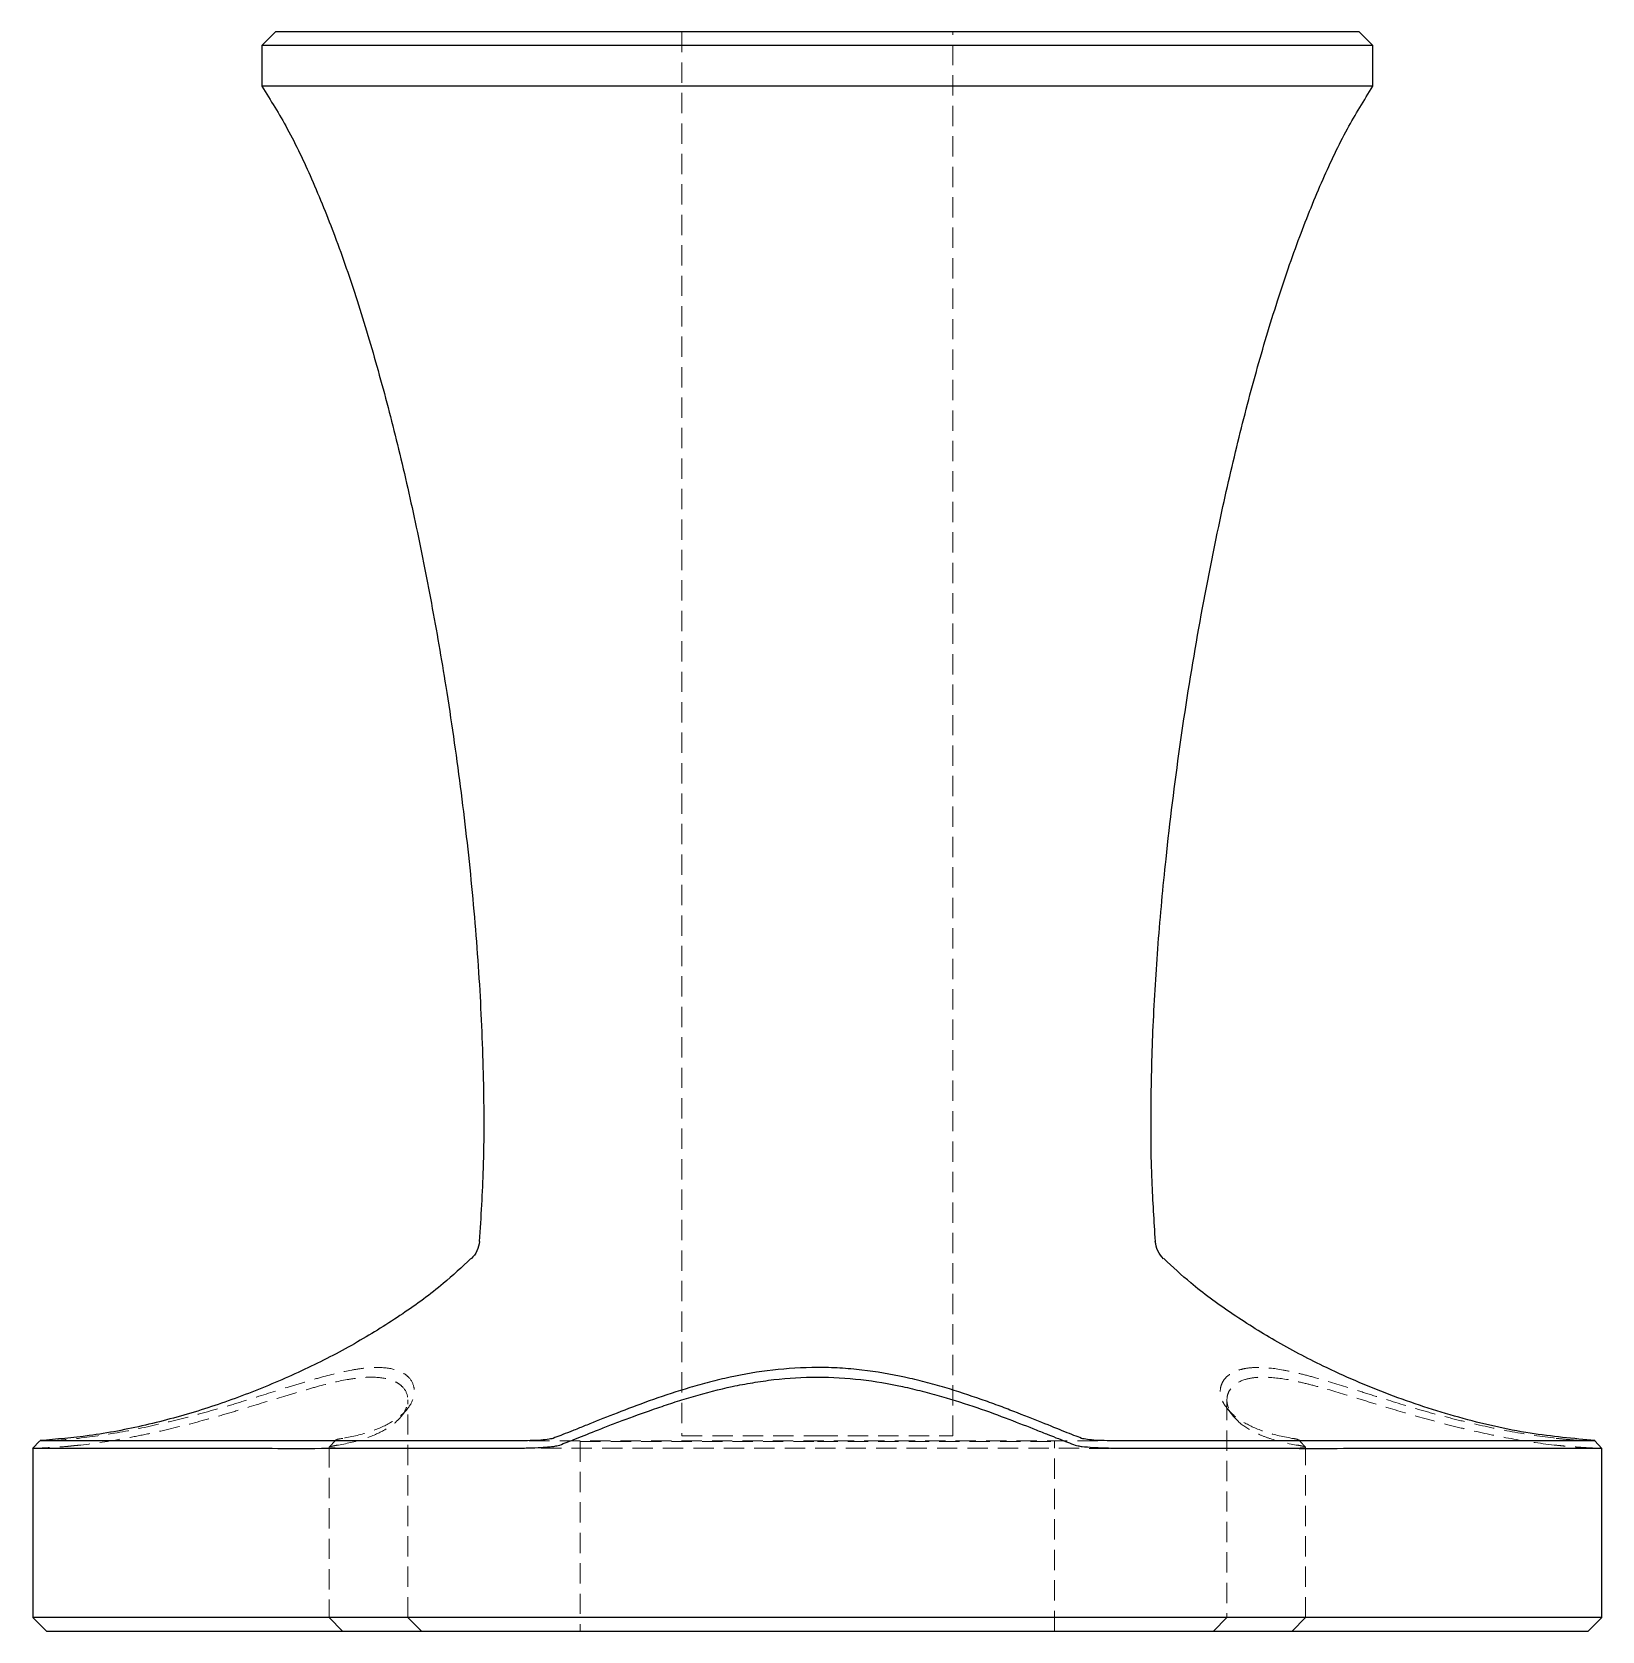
# Model space of a CAD drawing. Header units: millimetres. Extents: x 34 to 272, y 7 to 207.
# Drawn here: x 173.9 to 272.1, y 7 to 107 of the extents above; entities that cross this region are included whole.
import ezdxf

# ---------------------------------------------------------------- set-up
doc = ezdxf.new("R2010")
doc.units = ezdxf.units.MM
doc.linetypes.add('HIDDEN', pattern=[1.905, 1.27, -0.635])

msp = doc.modelspace()

# ---------------------------------------------------------------- linework, layer by layer
at = {"color": 7, "linetype": 'Continuous', "lineweight": 25}
for p, q in [((189.1, 107), (188.25, 106.15)), ((223, 107), (189.1, 107)), ((256.9, 107), (223, 107)), ((257.75, 106.15), (256.9, 107)), ((188.25, 106.15), (188.25, 103.61)), ((223, 106.15), (188.25, 106.15)), ((257.75, 106.15), (223, 106.15)), ((257.75, 103.61), (257.75, 106.15)), ((223, 103.61), (188.25, 103.61)), ((257.75, 103.61), (223, 103.61)), ((174.36, 18.89), (173.91, 18.42)), ((173.93, 18.44), (173.93, 7.85)), ((272.08, 18.42), (271.64, 18.89)), ((272.07, 7.85), (272.07, 18.44)), ((173.93, 7.85), (174.78, 7)), ((204.03, 7.85), (173.93, 7.85)), ((174.78, 7), (204.36, 7)), ((206.87, 7.85), (204.03, 7.85)), ((204.36, 7), (206.06, 7)), ((206.06, 7), (239.94, 7)), ((239.13, 7.85), (206.87, 7.85)), ((241.97, 7.85), (239.13, 7.85)), ((239.94, 7), (241.64, 7)), ((241.64, 7), (271.22, 7)), ((272.07, 7.85), (241.97, 7.85)), ((271.22, 7), (272.07, 7.85))]:
    msp.add_line(p, q, dxfattribs=at)
at = {"color": 7, "linetype": 'HIDDEN', "lineweight": 18}
for p, q in [((214.53, 107), (214.53, 19.2)), ((231.47, 19.2), (231.47, 107)), ((197.38, 7.85), (197.38, 21.45)), ((248.62, 21.45), (248.62, 7.85)), ((214.53, 19.2), (223, 19.2)), ((223, 19.2), (231.47, 19.2)), ((192.46, 18.49), (192.46, 7.85)), ((208.17, 18.86), (223, 18.86)), ((208.17, 18.86), (208.17, 7)), ((223, 18.86), (237.83, 18.86)), ((237.83, 7), (237.83, 18.86)), ((253.54, 7.85), (253.54, 18.49)), ((192.46, 7.85), (193.3, 7)), ((198.23, 7), (197.38, 7.85)), ((248.62, 7.85), (247.77, 7)), ((252.7, 7), (253.54, 7.85))]:
    msp.add_line(p, q, dxfattribs=at)
at = {"color": 7, "linetype": 'Continuous', "lineweight": 25}
for points, knots in [([(188.25, 103.61), (188.8, 102.73), (189.95, 100.87), (191.44, 97.71), (192.89, 94.12), (194.27, 90.12), (195.56, 85.77), (196.77, 81.14), (197.88, 76.29), (198.88, 71.24), (199.84, 65.73), (200.69, 59.82), (201.4, 53.61), (201.89, 47.51), (202.13, 41.63), (202.16, 36.27), (201.95, 32.89), (201.85, 31.37)], [0, 0, 0, 0, 0.04163, 0.08853, 0.14068, 0.19777, 0.25935, 0.32359, 0.39085, 0.46036, 0.53131, 0.61649, 0.70111, 0.7838, 0.86332, 0.93855, 1, 1, 1, 1]), ([(244.15, 31.37), (244.07, 32.63), (243.88, 35.46), (243.85, 39.95), (243.98, 44.9), (244.3, 50.04), (244.84, 55.86), (245.64, 62.3), (246.74, 69.24), (247.95, 75.49), (249.19, 80.99), (250.41, 85.69), (251.72, 90.08), (253.1, 94.1), (254.55, 97.69), (256.04, 100.86), (257.2, 102.73), (257.75, 103.61)], [0, 0, 0, 0, 0.05097, 0.11443, 0.18122, 0.25071, 0.32215, 0.41729, 0.51243, 0.60559, 0.67434, 0.73995, 0.80171, 0.85897, 0.91125, 0.95827, 1, 1, 1, 1]), ([(201.87, 31.37), (201.83, 31.16), (201.76, 30.75), (201.48, 30.43), (201.35, 30.27)], [0, 0, 0, 0, 0.49999, 1, 1, 1, 1]), ([(244.66, 30.27), (244.52, 30.43), (244.25, 30.75), (244.17, 31.16), (244.14, 31.37)], [0, 0, 0, 0, 0.500024, 1, 1, 1, 1]), ([(201.33, 30.29), (200.76, 29.76), (199.42, 28.51), (197.03, 26.78), (194.21, 25.01), (191.12, 23.41), (187.85, 21.99), (184.46, 20.78), (180.99, 19.84), (177.62, 19.18), (175.41, 19), (174.39, 18.91)], [0, 0, 0, 0, 0.07811, 0.18441, 0.29664, 0.41386, 0.53467, 0.6553, 0.7764, 0.89672, 1, 1, 1, 1]), ([(271.64, 18.91), (270.29, 19.04), (267.41, 19.3), (263.11, 20.3), (258.77, 21.72), (254.94, 23.37), (251.64, 25.11), (248.87, 26.85), (246.54, 28.55), (245.23, 29.77), (244.67, 30.29)], [0, 0, 0, 0, 0.1367, 0.29026, 0.44401, 0.59504, 0.70983, 0.81975, 0.92392, 1, 1, 1, 1]), ([(223, 23.48), (222.06, 23.48), (221.12, 23.42), (219.3, 23.21), (218.41, 23.06), (217.11, 22.78), (216.68, 22.67), (215.84, 22.46), (215.43, 22.34), (214.23, 21.99), (213.47, 21.74), (212.03, 21.23), (211.34, 20.97), (210.08, 20.48), (209.5, 20.25), (208.7, 19.93), (208.45, 19.83), (207.97, 19.64), (207.74, 19.54), (207.11, 19.3), (206.75, 19.16), (206.47, 19.05)], [0, 0, 0, 0, 0.125, 0.125, 0.25, 0.25, 0.3125, 0.3125, 0.375, 0.375, 0.5, 0.5, 0.625, 0.625, 0.75, 0.75, 0.8125, 0.8125, 0.875, 0.875, 1, 1, 1, 1]), ([(239.53, 19.05), (239.25, 19.16), (238.89, 19.3), (238.05, 19.63), (237.57, 19.83), (236.51, 20.25), (235.92, 20.49), (234.97, 20.85), (234.64, 20.98), (233.96, 21.23), (233.6, 21.36), (232.52, 21.74), (231.76, 21.99), (230.57, 22.35), (230.16, 22.46), (229.32, 22.68), (228.89, 22.78), (227.59, 23.06), (226.7, 23.21), (225.33, 23.37), (224.87, 23.41), (223.94, 23.47), (223.47, 23.48), (223, 23.48)], [0, 0, 0, 0, 0.125, 0.125, 0.25, 0.25, 0.375, 0.375, 0.4375, 0.4375, 0.5, 0.5, 0.625, 0.625, 0.6875, 0.6875, 0.75, 0.75, 0.875, 0.875, 0.9375, 0.9375, 1, 1, 1, 1]), ([(206.88, 18.63), (207.16, 18.74), (207.52, 18.88), (208.33, 19.2), (208.79, 19.39), (209.57, 19.69), (209.84, 19.8), (210.42, 20.02), (210.72, 20.13), (211.65, 20.48), (212.31, 20.72), (213.37, 21.08), (213.73, 21.2), (214.48, 21.45), (214.86, 21.56), (216.03, 21.9), (216.84, 22.11), (218.1, 22.38), (218.52, 22.46), (219.39, 22.6), (219.83, 22.67), (221.18, 22.82), (222.08, 22.88), (223, 22.88)], [0, 0, 0, 0, 0.125, 0.125, 0.25, 0.25, 0.3125, 0.3125, 0.375, 0.375, 0.5, 0.5, 0.5625, 0.5625, 0.625, 0.625, 0.75, 0.75, 0.8125, 0.8125, 0.875, 0.875, 1, 1, 1, 1]), ([(223, 22.88), (223.92, 22.88), (224.83, 22.82), (226.61, 22.62), (227.47, 22.47), (228.74, 22.2), (229.16, 22.1), (229.97, 21.89), (230.37, 21.78), (231.54, 21.44), (232.28, 21.21), (233.69, 20.73), (234.36, 20.48), (235.59, 20.01), (236.16, 19.79), (236.94, 19.48), (237.19, 19.38), (237.65, 19.2), (237.88, 19.11), (238.49, 18.87), (238.84, 18.74), (239.12, 18.63)], [0, 0, 0, 0, 0.125, 0.125, 0.25, 0.25, 0.3125, 0.3125, 0.375, 0.375, 0.5, 0.5, 0.625, 0.625, 0.75, 0.75, 0.8125, 0.8125, 0.875, 0.875, 1, 1, 1, 1]), ([(206.45, 19.05), (206.38, 19.02), (206.26, 19), (205.95, 18.96), (205.76, 18.94), (205.33, 18.91), (205.1, 18.91), (204.64, 18.89), (204.41, 18.89), (204.2, 18.89)], [0, 0, 0, 0, 0.25, 0.25, 0.5, 0.5, 0.75, 0.75, 1, 1, 1, 1]), ([(241.8, 18.89), (241.59, 18.89), (241.36, 18.89), (240.89, 18.91), (240.66, 18.91), (240.24, 18.94), (240.05, 18.96), (239.74, 19), (239.62, 19.02), (239.55, 19.05)], [0, 0, 0, 0, 0.25, 0.25, 0.5, 0.5, 0.75, 0.75, 1, 1, 1, 1]), ([(173.94, 18.44), (173.94, 18.44), (173.87, 18.44), (174.09, 18.44), (174.57, 18.44), (175.46, 18.44), (176.67, 18.44), (178.21, 18.44), (180.06, 18.44), (182.23, 18.44), (184.7, 18.44), (187.41, 18.43), (190.37, 18.42), (193.6, 18.43), (196.99, 18.43), (200.46, 18.44), (202.84, 18.44), (204.03, 18.44)], [0, 0, 0, 0, 0.00266, 0.07345, 0.14424, 0.21709, 0.28994, 0.36073, 0.43152, 0.50437, 0.57721, 0.648, 0.71879, 0.79164, 0.86448, 0.93203, 1, 1, 1, 1]), ([(204.2, 18.89), (203.81, 18.89), (201.89, 18.89), (198.81, 18.89), (195.1, 18.89), (191.81, 18.89), (188.72, 18.89), (185.88, 18.89), (183.34, 18.89), (181.08, 18.89), (179.11, 18.89), (177.47, 18.89), (176.19, 18.89), (175.23, 18.89), (174.62, 18.89), (174.35, 18.89), (174.38, 18.89), (174.39, 18.89)], [0, 0, 0, 0, 0.022, 0.11011, 0.18175, 0.25339, 0.32712, 0.40084, 0.47249, 0.54415, 0.61797, 0.69179, 0.76223, 0.83268, 0.90514, 0.97761, 1, 1, 1, 1]), ([(204.03, 18.44), (204.17, 18.44), (204.31, 18.44), (204.6, 18.44), (204.75, 18.45), (205.18, 18.46), (205.48, 18.47), (205.87, 18.49), (206, 18.5), (206.24, 18.52), (206.34, 18.53), (206.54, 18.55), (206.62, 18.57), (206.77, 18.6), (206.82, 18.61), (206.87, 18.63)], [0, 0, 0, 0, 0.125, 0.125, 0.25, 0.25, 0.5, 0.5, 0.625, 0.625, 0.75, 0.75, 0.875, 0.875, 1, 1, 1, 1]), ([(239.13, 18.63), (239.18, 18.61), (239.23, 18.6), (239.38, 18.57), (239.47, 18.55), (239.76, 18.52), (240, 18.5), (240.39, 18.47), (240.53, 18.47), (240.82, 18.46), (240.96, 18.45), (241.26, 18.45), (241.4, 18.44), (241.69, 18.44), (241.83, 18.44), (241.97, 18.44)], [0, 0, 0, 0, 0.125, 0.125, 0.25, 0.25, 0.5, 0.5, 0.625, 0.625, 0.75, 0.75, 0.875, 0.875, 1, 1, 1, 1]), ([(271.64, 18.89), (271.64, 18.89), (271.71, 18.89), (271.49, 18.89), (271, 18.89), (270.12, 18.89), (268.91, 18.89), (267.37, 18.89), (265.53, 18.89), (263.36, 18.89), (260.9, 18.89), (258.2, 18.89), (255.27, 18.89), (252.08, 18.89), (248.74, 18.89), (245.32, 18.89), (242.98, 18.89), (241.8, 18.89)], [0, 0, 0, 0, 0.00216, 0.07325, 0.14435, 0.21753, 0.2907, 0.3618, 0.4329, 0.5061, 0.57929, 0.64979, 0.72028, 0.79277, 0.86525, 0.93241, 1, 1, 1, 1]), ([(241.97, 18.44), (242.35, 18.44), (244.3, 18.44), (247.39, 18.43), (251.12, 18.43), (254.4, 18.42), (257.48, 18.43), (260.32, 18.44), (262.87, 18.44), (265.13, 18.44), (267.12, 18.44), (268.79, 18.44), (270.12, 18.44), (271.12, 18.44), (271.77, 18.44), (272.07, 18.44), (272.04, 18.44), (272.03, 18.44)], [0, 0, 0, 0, 0.02202, 0.1102, 0.18099, 0.25177, 0.32462, 0.39746, 0.46825, 0.53903, 0.61188, 0.68472, 0.75551, 0.8263, 0.89915, 0.97199, 1, 1, 1, 1])]:
    msp.add_open_spline(points, degree=3, knots=knots, dxfattribs=at)
at = {"color": 7, "linetype": 'HIDDEN', "lineweight": 18}
for points, knots in [([(176.78, 19.05), (177.7, 19.16), (178.62, 19.3), (180.46, 19.63), (181.38, 19.83), (183.18, 20.26), (184.06, 20.49), (185.36, 20.86), (185.79, 20.98), (186.64, 21.23), (187.05, 21.36), (188.28, 21.74), (189.07, 22), (190.2, 22.35), (190.56, 22.46), (191.29, 22.68), (191.64, 22.78), (192.66, 23.06), (193.29, 23.22), (194.16, 23.37), (194.44, 23.41), (194.97, 23.47), (195.22, 23.48), (195.91, 23.48), (196.31, 23.43), (196.81, 23.27), (196.96, 23.2), (197.22, 23.05), (197.33, 22.97), (197.61, 22.68), (197.72, 22.46), (197.79, 22.11), (197.8, 21.98), (197.77, 21.73), (197.74, 21.61), (197.6, 21.23), (197.44, 20.97), (197.09, 20.6), (196.95, 20.48), (196.65, 20.25), (196.48, 20.14), (195.93, 19.82), (195.5, 19.63), (194.51, 19.3), (193.94, 19.16), (193.32, 19.05)], [0, 0, 0, 0, 0.0625, 0.0625, 0.125, 0.125, 0.1875, 0.1875, 0.21875, 0.21875, 0.25, 0.25, 0.3125, 0.3125, 0.34375, 0.34375, 0.375, 0.375, 0.4375, 0.4375, 0.46875, 0.46875, 0.5, 0.5, 0.5625, 0.5625, 0.59375, 0.59375, 0.625, 0.625, 0.6875, 0.6875, 0.71875, 0.71875, 0.75, 0.75, 0.8125, 0.8125, 0.84375, 0.84375, 0.875, 0.875, 0.9375, 0.9375, 1, 1, 1, 1]), ([(252.68, 19.05), (252.06, 19.16), (251.49, 19.3), (250.49, 19.63), (250.05, 19.83), (249.32, 20.26), (249.02, 20.49), (248.68, 20.86), (248.58, 20.98), (248.41, 21.23), (248.35, 21.36), (248.21, 21.74), (248.18, 22), (248.25, 22.35), (248.29, 22.46), (248.41, 22.68), (248.48, 22.78), (248.77, 23.06), (249.03, 23.22), (249.53, 23.37), (249.71, 23.41), (250.11, 23.47), (250.33, 23.48), (251.03, 23.48), (251.55, 23.43), (252.43, 23.27), (252.73, 23.2), (253.37, 23.05), (253.7, 22.97), (254.72, 22.68), (255.44, 22.46), (256.58, 22.11), (256.97, 21.98), (257.76, 21.73), (258.16, 21.61), (259.38, 21.23), (260.22, 20.97), (261.53, 20.6), (261.97, 20.48), (262.86, 20.25), (263.31, 20.14), (264.65, 19.82), (265.55, 19.63), (267.38, 19.3), (268.3, 19.16), (269.22, 19.05)], [0, 0, 0, 0, 0.0625, 0.0625, 0.125, 0.125, 0.1875, 0.1875, 0.21875, 0.21875, 0.25, 0.25, 0.3125, 0.3125, 0.34375, 0.34375, 0.375, 0.375, 0.4375, 0.4375, 0.46875, 0.46875, 0.5, 0.5, 0.5625, 0.5625, 0.59375, 0.59375, 0.625, 0.625, 0.6875, 0.6875, 0.71875, 0.71875, 0.75, 0.75, 0.8125, 0.8125, 0.84375, 0.84375, 0.875, 0.875, 0.9375, 0.9375, 1, 1, 1, 1]), ([(193.04, 18.63), (193.64, 18.74), (194.19, 18.87), (195.16, 19.19), (195.58, 19.38), (196.11, 19.68), (196.27, 19.79), (196.57, 20.01), (196.7, 20.13), (197.04, 20.48), (197.19, 20.72), (197.33, 21.08), (197.36, 21.2), (197.39, 21.44), (197.38, 21.56), (197.32, 21.9), (197.21, 22.11), (196.94, 22.37), (196.83, 22.46), (196.59, 22.6), (196.44, 22.66), (195.96, 22.82), (195.57, 22.87), (194.9, 22.88), (194.66, 22.86), (194.14, 22.81), (193.87, 22.77), (193.01, 22.62), (192.4, 22.47), (191.4, 22.2), (191.06, 22.1), (190.35, 21.89), (189.99, 21.78), (188.88, 21.45), (188.11, 21.21), (186.91, 20.85), (186.5, 20.72), (185.68, 20.48), (185.26, 20.36), (184, 20.01), (183.14, 19.79), (181.82, 19.48), (181.38, 19.38), (180.48, 19.2), (180.04, 19.11), (178.7, 18.87), (177.81, 18.74), (176.92, 18.63)], [0, 0, 0, 0, 0.0625, 0.0625, 0.125, 0.125, 0.15625, 0.15625, 0.1875, 0.1875, 0.25, 0.25, 0.28125, 0.28125, 0.3125, 0.3125, 0.375, 0.375, 0.40625, 0.40625, 0.4375, 0.4375, 0.5, 0.5, 0.53125, 0.53125, 0.5625, 0.5625, 0.625, 0.625, 0.65625, 0.65625, 0.6875, 0.6875, 0.75, 0.75, 0.78125, 0.78125, 0.8125, 0.8125, 0.875, 0.875, 0.90625, 0.90625, 0.9375, 0.9375, 1, 1, 1, 1]), ([(269.08, 18.63), (268.19, 18.74), (267.29, 18.87), (265.51, 19.19), (264.63, 19.38), (263.32, 19.68), (262.88, 19.79), (262.01, 20.01), (261.58, 20.13), (260.31, 20.48), (259.5, 20.72), (258.3, 21.08), (257.91, 21.2), (257.14, 21.44), (256.75, 21.56), (255.65, 21.9), (254.95, 22.11), (253.97, 22.37), (253.65, 22.46), (253.03, 22.6), (252.73, 22.67), (251.87, 22.82), (251.35, 22.87), (250.67, 22.88), (250.46, 22.86), (250.07, 22.81), (249.89, 22.77), (249.41, 22.62), (249.16, 22.47), (248.89, 22.2), (248.81, 22.1), (248.7, 21.89), (248.66, 21.78), (248.6, 21.45), (248.62, 21.21), (248.76, 20.85), (248.82, 20.72), (248.98, 20.48), (249.08, 20.36), (249.41, 20.01), (249.7, 19.79), (250.24, 19.48), (250.43, 19.38), (250.86, 19.2), (251.09, 19.11), (251.81, 18.87), (252.36, 18.74), (252.96, 18.63)], [0, 0, 0, 0, 0.0625, 0.0625, 0.125, 0.125, 0.15625, 0.15625, 0.1875, 0.1875, 0.25, 0.25, 0.28125, 0.28125, 0.3125, 0.3125, 0.375, 0.375, 0.40625, 0.40625, 0.4375, 0.4375, 0.5, 0.5, 0.53125, 0.53125, 0.5625, 0.5625, 0.625, 0.625, 0.65625, 0.65625, 0.6875, 0.6875, 0.75, 0.75, 0.78125, 0.78125, 0.8125, 0.8125, 0.875, 0.875, 0.90625, 0.90625, 0.9375, 0.9375, 1, 1, 1, 1]), ([(196.95, 20.4), (197.02, 20.49), (197.16, 20.66), (197.29, 20.83), (197.36, 20.91)], [0, 0, 0, 0, 0.49992, 1, 1, 1, 1]), ([(248.64, 20.9), (248.71, 20.82), (248.85, 20.65), (248.98, 20.48), (249.05, 20.4)], [0, 0, 0, 0, 0.50008, 1, 1, 1, 1]), ([(174.75, 18.89), (174.77, 18.89), (174.85, 18.89), (175.09, 18.91), (175.25, 18.91), (175.62, 18.94), (175.84, 18.96), (176.29, 19), (176.52, 19.02), (176.75, 19.05)], [0, 0, 0, 0, 0.25, 0.25, 0.5, 0.5, 0.75, 0.75, 1, 1, 1, 1]), ([(193.29, 19.05), (193.13, 19.02), (192.91, 18.98), (192.92, 18.96), (192.93, 18.95)], [0, 0, 0, 0, 0.70601, 1, 1, 1, 1]), ([(253.1, 18.95), (253.08, 18.96), (253.05, 18.99), (252.83, 19.03), (252.71, 19.05)], [0, 0, 0, 0, 0.44768, 1, 1, 1, 1]), ([(269.25, 19.05), (269.48, 19.02), (269.71, 19), (270.16, 18.96), (270.38, 18.94), (270.75, 18.91), (270.91, 18.91), (271.15, 18.89), (271.23, 18.89), (271.25, 18.89)], [0, 0, 0, 0, 0.25, 0.25, 0.5, 0.5, 0.75, 0.75, 1, 1, 1, 1]), ([(176.87, 18.63), (176.73, 18.61), (176.58, 18.6), (176.29, 18.57), (176.15, 18.55), (175.72, 18.52), (175.44, 18.5), (175.09, 18.47), (174.97, 18.47), (174.77, 18.46), (174.69, 18.45), (174.54, 18.45), (174.47, 18.44), (174.38, 18.44), (174.34, 18.44), (174.33, 18.44)], [0, 0, 0, 0, 0.125, 0.125, 0.25, 0.25, 0.5, 0.5, 0.625, 0.625, 0.75, 0.75, 0.875, 0.875, 1, 1, 1, 1]), ([(192.47, 18.49), (192.47, 18.5), (192.43, 18.51), (192.58, 18.55), (192.86, 18.6), (193, 18.63)], [0, 0, 0, 0, 0.066766, 0.523924, 1, 1, 1, 1]), ([(192.88, 18.95), (192.8, 18.86), (192.69, 18.74), (192.57, 18.62), (192.52, 18.56), (192.48, 18.52), (192.46, 18.5)], [0, 0, 0, 0, 0.59253, 0.75848, 0.83103, 1, 1, 1, 1]), ([(193.29, 18.44), (193.11, 18.44), (192.96, 18.44), (192.7, 18.45), (192.61, 18.46), (192.54, 18.46)], [0, 0, 0, 0, 0.5, 0.5, 1, 1, 1, 1]), ([(252.71, 18.44), (251.64, 18.44), (250.54, 18.44), (248.29, 18.44), (247.13, 18.43), (243.59, 18.43), (241.16, 18.42), (237.4, 18.43), (236.13, 18.43), (234.2, 18.43), (233.55, 18.43), (232.24, 18.43), (231.58, 18.44), (228.29, 18.44), (225.65, 18.44), (221.68, 18.44), (220.36, 18.44), (218.38, 18.44), (217.72, 18.44), (216.39, 18.44), (215.73, 18.44), (212.43, 18.44), (209.86, 18.44), (204.85, 18.44), (202.41, 18.44), (198.86, 18.44), (197.71, 18.44), (195.45, 18.44), (194.36, 18.44), (193.29, 18.44)], [0, 0, 0, 0, 0.0625, 0.0625, 0.125, 0.125, 0.25, 0.25, 0.3125, 0.3125, 0.34375, 0.34375, 0.375, 0.375, 0.5, 0.5, 0.5625, 0.5625, 0.59375, 0.59375, 0.625, 0.625, 0.75, 0.75, 0.875, 0.875, 0.9375, 0.9375, 1, 1, 1, 1]), ([(193.55, 18.89), (194.61, 18.89), (195.69, 18.89), (197.93, 18.89), (199.08, 18.89), (202.59, 18.89), (205, 18.89), (208.72, 18.89), (209.98, 18.89), (211.89, 18.89), (212.54, 18.89), (213.83, 18.89), (214.49, 18.89), (217.75, 18.89), (220.37, 18.89), (224.3, 18.89), (225.61, 18.89), (228.23, 18.89), (229.54, 18.89), (233.47, 18.89), (236.02, 18.89), (240.99, 18.89), (243.4, 18.89), (246.93, 18.89), (248.07, 18.89), (250.31, 18.89), (251.39, 18.89), (252.45, 18.89)], [0, 0, 0, 0, 0.0625, 0.0625, 0.125, 0.125, 0.25, 0.25, 0.3125, 0.3125, 0.34375, 0.34375, 0.375, 0.375, 0.5, 0.5, 0.5625, 0.5625, 0.625, 0.625, 0.75, 0.75, 0.875, 0.875, 0.9375, 0.9375, 1, 1, 1, 1]), ([(253.48, 18.47), (253.43, 18.46), (253.33, 18.45), (253.07, 18.44), (252.9, 18.44), (252.71, 18.44)], [0, 0, 0, 0, 0.5, 0.5, 1, 1, 1, 1]), ([(253, 18.63), (253.12, 18.61), (253.39, 18.56), (253.56, 18.51), (253.53, 18.5), (253.52, 18.49)], [0, 0, 0, 0, 0.40174, 0.86281, 1, 1, 1, 1]), ([(253.54, 18.5), (253.52, 18.52), (253.46, 18.58), (253.32, 18.73), (253.2, 18.86), (253.12, 18.95)], [0, 0, 0, 0, 0.16892, 0.40785, 1, 1, 1, 1]), ([(271.67, 18.44), (271.66, 18.44), (271.62, 18.44), (271.53, 18.44), (271.46, 18.45), (271.24, 18.46), (271.03, 18.47), (270.68, 18.49), (270.55, 18.5), (270.28, 18.52), (270.14, 18.53), (269.85, 18.55), (269.71, 18.57), (269.42, 18.6), (269.27, 18.61), (269.13, 18.63)], [0, 0, 0, 0, 0.125, 0.125, 0.25, 0.25, 0.5, 0.5, 0.625, 0.625, 0.75, 0.75, 0.875, 0.875, 1, 1, 1, 1])]:
    msp.add_open_spline(points, degree=3, knots=knots, dxfattribs=at)
for points in [[(176.75, 19.05), (176.76, 19.05), (176.77, 19.05), (176.78, 19.05)], [(193.32, 19.05), (193.31, 19.05), (193.3, 19.05), (193.29, 19.05)], [(252.71, 19.05), (252.7, 19.05), (252.69, 19.05), (252.68, 19.05)], [(269.22, 19.05), (269.23, 19.05), (269.24, 19.05), (269.25, 19.05)], [(176.92, 18.63), (176.9, 18.63), (176.89, 18.63), (176.87, 18.63)], [(193, 18.63), (193.01, 18.63), (193.02, 18.63), (193.04, 18.63)], [(252.96, 18.63), (252.98, 18.63), (252.99, 18.63), (253, 18.63)], [(269.13, 18.63), (269.11, 18.63), (269.1, 18.63), (269.08, 18.63)]]:
    msp.add_open_spline(points, degree=3, dxfattribs=at)
at = {"color": 7, "linetype": 'Continuous', "lineweight": 25}
for points in [[(206.47, 19.05), (206.46, 19.05), (206.46, 19.05), (206.45, 19.05)], [(239.55, 19.05), (239.54, 19.05), (239.54, 19.05), (239.53, 19.05)], [(206.87, 18.63), (206.87, 18.63), (206.88, 18.63), (206.88, 18.63)], [(239.12, 18.63), (239.12, 18.63), (239.13, 18.63), (239.13, 18.63)]]:
    msp.add_open_spline(points, degree=3, dxfattribs=at)

doc.saveas('drawing.dxf')
